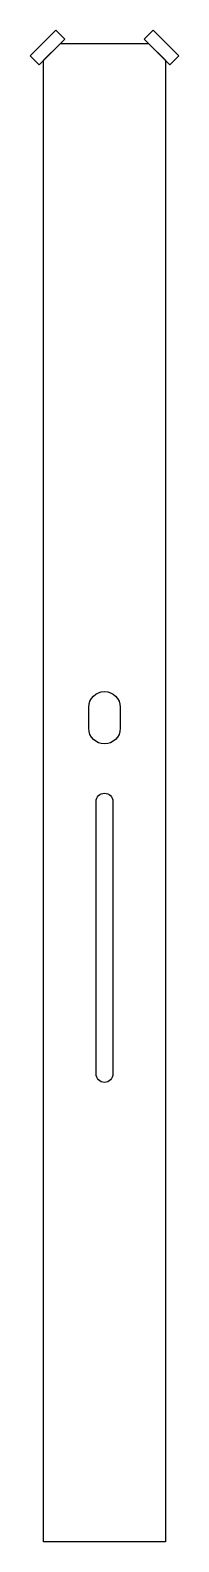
# Model space of a CAD drawing. Extents: x -6 to 64, y -715 to 6.
import ezdxf

# ---------------------------------------------------------------- set-up
doc = ezdxf.new("R2010")
doc.units = 0
doc.layers.get('0').update_dxf_attribs({"linetype": 'CONTINUOUS'})

msp = doc.modelspace()

# ---------------------------------------------------------------- linework, layer by layer
msp.add_line((63.87, -6.37), (63.87, -6.37))
for points in [[(-2.12, -10.12), (10.12, 2.12), (5.88, 6.36), (-6.36, -5.88)], [(8, 0), (50, 0), (58, -8), (58, -715), (0, -715), (0, -8)], [(64.36, -5.88), (52.12, 6.36), (47.88, 2.12), (60.12, -10.12)]]:
    msp.add_lwpolyline(points, close=True)
for points in [[(36.5, -316.75), (36.5, -326.75, -1), (21.5, -326.75), (21.5, -316.75, -1)], [(33, -361.75), (33, -491.75, -1), (25, -491.75), (25, -361.75, -1)]]:
    msp.add_lwpolyline(points, format="xyb", close=True)

doc.saveas('drawing.dxf')
